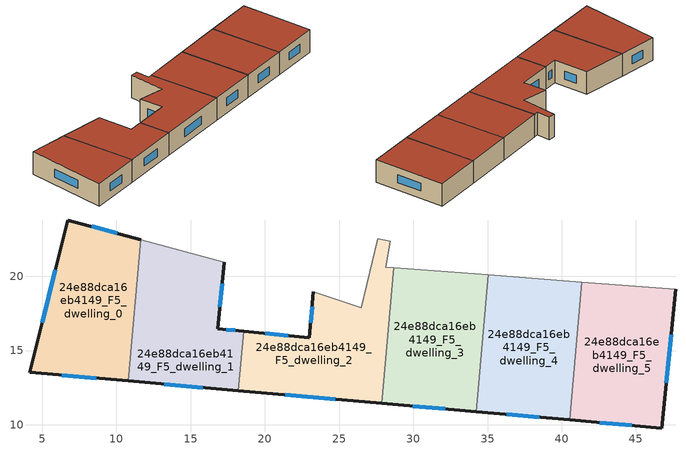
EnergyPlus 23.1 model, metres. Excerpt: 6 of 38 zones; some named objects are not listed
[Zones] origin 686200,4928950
24e88dca16eb4149_F5_dwelling_0
 floor to 24e88dca16eb4149_F4_dwelling_0 (EU_floor_Construction): 11.64,22.48 10.8,12.95 4.16,13.54 6.73,23.8 z15
 wall outside (EU_wall_Construction): 11.64,22.48 6.73,23.8 4.16,13.54 10.8,12.95 z15:18
 wall to 24e88dca16eb4149_F5_dwelling_1 (EU_wall_Construction): 10.8,12.95 11.64,22.48 z15:18
 window (EU_Window_Construction): 6.32,13.35 8.64,13.14 / 5.9,20.46 5,16.87 / 10.04,22.91 8.33,23.37 z15.98:17.02
 roof outside (EU_roof_Construction): 10.8,12.95 11.64,22.48 6.73,23.8 4.16,13.54 z18
24e88dca16eb4149_F5_dwelling_1
 floor to 24e88dca16eb4149_F4_dwelling_1 (EU_floor_Construction): 17.26,20.97 16.81,16.48 18.57,16.3 18.22,12.3 10.8,12.95 11.64,22.48 z15
 wall outside (EU_wall_Construction): 18.57,16.3 16.81,16.48 17.26,20.97 / 10.8,12.95 18.22,12.3 z15:18
 wall to 24e88dca16eb4149_F5_dwelling_2 (EU_wall_Construction): 18.22,12.3 18.57,16.3 z15:18
 wall adiabatic (EU_wall_Construction): 17.26,20.97 11.64,22.48 z15:18
 window (EU_Window_Construction): 16.96,17.94 17.11,19.51 / 18,16.36 17.38,16.42 / 13.21,12.74 15.81,12.51 z15.98:17.02
 roof outside (EU_roof_Construction): 18.22,12.3 18.57,16.3 16.81,16.48 17.26,20.97 11.64,22.48 10.8,12.95 z18
24e88dca16eb4149_F5_dwelling_2
 floor to 24e88dca16eb4149_F4_dwelling_2 (EU_floor_Construction): 28.43,22.38 28.14,20.63 28.69,20.59 27.88,11.45 18.22,12.3 18.57,16.3 23,15.87 23.27,18.96 26.51,17.88 27.59,22.53 z15
 wall outside (EU_wall_Construction): 18.22,12.3 27.88,11.45 / 23.27,18.96 23,15.87 18.57,16.3 z15:18
 wall to 24e88dca16eb4149_F5_dwelling_3 (EU_wall_Construction): 27.88,11.45 28.69,20.59 z15:18
 wall adiabatic (EU_wall_Construction): 28.69,20.59 28.14,20.63 28.43,22.38 27.59,22.53 26.51,17.88 23.27,18.96 z15:18
 window (EU_Window_Construction): 21.36,12.02 24.74,11.72 / 21.56,16.01 20.01,16.16 / 23.18,17.95 23.09,16.87 z15.98:17.02
 roof outside (EU_roof_Construction): 27.88,11.45 28.69,20.59 28.14,20.63 28.43,22.38 27.59,22.53 26.51,17.88 23.27,18.96 23,15.87 18.57,16.3 18.22,12.3 z18
24e88dca16eb4149_F5_dwelling_3
 floor to 24e88dca16eb4149_F4_dwelling_3 (EU_floor_Construction): 35.05,20.09 34.23,10.89 27.88,11.45 28.69,20.59 z15
 wall outside (EU_wall_Construction): 27.88,11.45 34.23,10.89 z15:18
 wall adiabatic (EU_wall_Construction): 35.05,20.09 28.69,20.59 z15:18
 wall to 24e88dca16eb4149_F5_dwelling_4 (EU_wall_Construction): 34.23,10.89 35.05,20.09 z15:18
 window (EU_Window_Construction): 29.95,11.26 32.17,11.07 z15.98:17.02
 roof outside (EU_roof_Construction): 34.23,10.89 35.05,20.09 28.69,20.59 27.88,11.45 z18
24e88dca16eb4149_F5_dwelling_4
 floor to 24e88dca16eb4149_F4_dwelling_4 (EU_floor_Construction): 41.36,19.6 40.54,10.33 34.23,10.89 35.05,20.09 z15
 wall outside (EU_wall_Construction): 34.23,10.89 40.54,10.33 z15:18
 wall adiabatic (EU_wall_Construction): 41.36,19.6 35.05,20.09 z15:18
 wall to 24e88dca16eb4149_F5_dwelling_5 (EU_wall_Construction): 40.54,10.33 41.36,19.6 z15:18
 window (EU_Window_Construction): 36.29,10.71 38.49,10.51 z15.98:17.02
 roof outside (EU_roof_Construction): 40.54,10.33 41.36,19.6 35.05,20.09 34.23,10.89 z18
24e88dca16eb4149_F5_dwelling_5
 floor to 24e88dca16eb4149_F4_dwelling_5 (EU_floor_Construction): 47.68,19.12 46.75,9.79 40.54,10.33 41.36,19.6 z15
 wall outside (EU_wall_Construction): 40.54,10.33 46.75,9.79 47.68,19.12 z15:18
 wall adiabatic (EU_wall_Construction): 47.68,19.12 41.36,19.6 z15:18
 window (EU_Window_Construction): 47.05,12.82 47.38,16.08 / 42.56,10.15 44.73,9.96 z15.98:17.02
 roof outside (EU_roof_Construction): 46.75,9.79 47.68,19.12 41.36,19.6 40.54,10.33 z18
[Building]
EU S2 Campaign: North Axis=0; Terrain=City; Solar Distribution=FullExterior
[Site:Location]
Bologna: Latitude=44.5; Longitude=11.25; Time Zone=1; Elevation=37
[SizingPeriod:WeatherFileDays]
AnnualSizingPeriod: Begin Month=1; Begin Day of Month=1; End Month=12; End Day of Month=31; Day of Week for Start Day=Monday; Use Weather File Daylight Saving Period=No; Use Weather File Rain and Snow Indicators=No
[MATERIAL]
EU_InternalMass_Material: Roughness=MediumRough; Thickness=0.1; Conductivity=1; Density=1800; Specific Heat=900; Thermal Absorptance=0.9; Solar Absorptance=0.7; Visible Absorptance=0.7
[MATERIAL:NOMASS] Roughness=MediumRough; Thermal Absorptance=0.9; Solar Absorptance=0.7; Visible Absorptance=0.7
Name | Thermal Resistance
EU_wall_NoMass | 0.905828
EU_roof_NoMass | 0.37593
EU_floor_NoMass | 0.67114
[WINDOWMATERIAL:SIMPLEGLAZINGSYSTEM]
EU_Window_SimpleGlazing: UFactor=4.52486; Solar Heat Gain Coefficient=0.85; Visible Transmittance=0.85
[CONSTRUCTION]
EU_wall_Construction: EU_wall_NoMass
EU_roof_Construction: EU_roof_NoMass
EU_floor_Construction: EU_floor_NoMass
EU_Window_Construction: EU_Window_SimpleGlazing
EU_InternalMass_Construction: EU_InternalMass_Material
[ZONE] Type=1; Multiplier=1; Ceiling Height=autocalculate; Floor Area=autocalculate; Part of Total Floor Area=Yes
Name | Volume
24e88dca16eb4149_F5_dwelling_0 | 176.191
24e88dca16eb4149_F5_dwelling_1 | 176.178
24e88dca16eb4149_F5_dwelling_2 | 176.17
24e88dca16eb4149_F5_dwelling_3 | 176.177
24e88dca16eb4149_F5_dwelling_4; 24e88dca16eb4149_F5_dwelling_5 | 176.183
[INTERNALMASS] Construction=EU_InternalMass_Construction
Name | Zone or ZoneList | Surface Area
24e88dca16eb4149_F5_dwelling_0_EU_InternalMass | 24e88dca16eb4149_F5_dwelling_0 | 58.73
24e88dca16eb4149_F5_dwelling_1_EU_InternalMass | 24e88dca16eb4149_F5_dwelling_1 | 58.7261
24e88dca16eb4149_F5_dwelling_2_EU_InternalMass | 24e88dca16eb4149_F5_dwelling_2 | 58.7234
24e88dca16eb4149_F5_dwelling_3_EU_InternalMass | 24e88dca16eb4149_F5_dwelling_3 | 58.7258
24e88dca16eb4149_F5_dwelling_4_EU_InternalMass | 24e88dca16eb4149_F5_dwelling_4 | 58.7274
24e88dca16eb4149_F5_dwelling_5_EU_InternalMass | 24e88dca16eb4149_F5_dwelling_5 | 58.7279
[OTHEREQUIPMENT] Fuel Type=Electricity; Design Level Calculation Method=Watts/Area; Power per Zone Floor Area=1; Fraction Latent=0; Fraction Radiant=0; Fraction Lost=0; Carbon Dioxide Generation Rate=0; EndUse Subcategory=EU_Step8_InternalGains
Name | Zone or ZoneList or Space or SpaceList | Schedule
EU_Step8_InternalGain_24e88dca16eb4149_F5_dwelling_0_f000 | 24e88dca16eb4149_F5_dwelling_0 | EU_Step8_GainSchedule_24e88dca16eb4149_F5_dwelling_0_f000
EU_Step8_InternalGain_24e88dca16eb4149_F5_dwelling_1_f000 | 24e88dca16eb4149_F5_dwelling_1 | EU_Step8_GainSchedule_24e88dca16eb4149_F5_dwelling_1_f000
EU_Step8_InternalGain_24e88dca16eb4149_F5_dwelling_2_f000 | 24e88dca16eb4149_F5_dwelling_2 | EU_Step8_GainSchedule_24e88dca16eb4149_F5_dwelling_2_f000
EU_Step8_InternalGain_24e88dca16eb4149_F5_dwelling_3_f000 | 24e88dca16eb4149_F5_dwelling_3 | EU_Step8_GainSchedule_24e88dca16eb4149_F5_dwelling_3_f000
EU_Step8_InternalGain_24e88dca16eb4149_F5_dwelling_4_f000 | 24e88dca16eb4149_F5_dwelling_4 | EU_Step8_GainSchedule_24e88dca16eb4149_F5_dwelling_4_f000
EU_Step8_InternalGain_24e88dca16eb4149_F5_dwelling_5_f000 | 24e88dca16eb4149_F5_dwelling_5 | EU_Step8_GainSchedule_24e88dca16eb4149_F5_dwelling_5_f000
[ZONEVENTILATION:DESIGNFLOWRATE] Schedule=EU_AlwaysOn; Design Flow Rate Calculation Method=AirChanges/Hour; Air Changes per Hour=0.73129; Ventilation Type=Natural; Fan Pressure Rise=0; Fan Total Efficiency=1; Constant Term Coefficient=1; Temperature Term Coefficient=0; Velocity Term Coefficient=0; Velocity Squared Term Coefficient=0; Minimum Indoor Temperature=-100; Maximum Indoor Temperature=100; Delta Temperature=-100; Minimum Outdoor Temperature=-100; Maximum Outdoor Temperature=100; Maximum Wind Speed=40
Name | Zone or ZoneList or Space or SpaceList
EU_ConstantAir_24e88dca16eb4149_F5_dwelling_0 | 24e88dca16eb4149_F5_dwelling_0
EU_ConstantAir_24e88dca16eb4149_F5_dwelling_1 | 24e88dca16eb4149_F5_dwelling_1
EU_ConstantAir_24e88dca16eb4149_F5_dwelling_2 | 24e88dca16eb4149_F5_dwelling_2
EU_ConstantAir_24e88dca16eb4149_F5_dwelling_3 | 24e88dca16eb4149_F5_dwelling_3
EU_ConstantAir_24e88dca16eb4149_F5_dwelling_4 | 24e88dca16eb4149_F5_dwelling_4
EU_ConstantAir_24e88dca16eb4149_F5_dwelling_5 | 24e88dca16eb4149_F5_dwelling_5
[HVACTEMPLATE:ZONE:IDEALLOADSAIRSYSTEM] System Availability Schedule=EU_AlwaysOn; Maximum Heating Supply Air Temperature=50; Minimum Cooling Supply Air Temperature=13; Maximum Heating Supply Air Humidity Ratio=0.0156; Minimum Cooling Supply Air Humidity Ratio=0.0077; Heating Limit=NoLimit; Cooling Limit=NoLimit; Heating Availability Schedule=EU_AlwaysOn; Cooling Availability Schedule=EU_CoolingOff; Dehumidification Control Type=ConstantSensibleHeatRatio; Cooling Sensible Heat Ratio=0.7; Dehumidification Setpoint=60; Humidification Control Type=None; Humidification Setpoint=30; Outdoor Air Method=None; Outdoor Air Flow Rate per Person=0.00944; Outdoor Air Flow Rate per Zone Floor Area=0; Outdoor Air Flow Rate per Zone=0; Demand Controlled Ventilation Type=None; Outdoor Air Economizer Type=NoEconomizer; Heat Recovery Type=None; Sensible Heat Recovery Effectiveness=0.7; Latent Heat Recovery Effectiveness=0.65
Name | Template Thermostat
24e88dca16eb4149_F5_dwelling_0 | EU_HeatOnly_24e88dca16eb4149_F5_dwelling_0
24e88dca16eb4149_F5_dwelling_1 | EU_HeatOnly_24e88dca16eb4149_F5_dwelling_1
24e88dca16eb4149_F5_dwelling_2 | EU_HeatOnly_24e88dca16eb4149_F5_dwelling_2
24e88dca16eb4149_F5_dwelling_3 | EU_HeatOnly_24e88dca16eb4149_F5_dwelling_3
24e88dca16eb4149_F5_dwelling_4 | EU_HeatOnly_24e88dca16eb4149_F5_dwelling_4
24e88dca16eb4149_F5_dwelling_5 | EU_HeatOnly_24e88dca16eb4149_F5_dwelling_5
[SIZING:ZONE] Zone Cooling Design Supply Air Temperature Input Method=SupplyAirTemperature; Zone Cooling Design Supply Air Temperature=13; Zone Heating Design Supply Air Temperature Input Method=SupplyAirTemperature; Zone Heating Design Supply Air Temperature=50; Zone Cooling Design Supply Air Humidity Ratio=0.008; Zone Heating Design Supply Air Humidity Ratio=0.008; Cooling Design Air Flow Method=DesignDay; Cooling Design Air Flow Rate=0; Cooling Minimum Air Flow per Zone Floor Area=0.000762; Cooling Minimum Air Flow=0; Cooling Minimum Air Flow Fraction=0.2; Heating Design Air Flow Method=DesignDay; Heating Design Air Flow Rate=0; Heating Maximum Air Flow per Zone Floor Area=0.002032; Heating Maximum Air Flow=0.141576; Heating Maximum Air Flow Fraction=0.3; Account for Dedicated Outdoor Air System=No; Dedicated Outdoor Air System Control Strategy=NeutralSupplyAir; Dedicated Outdoor Air Low Setpoint Temperature for Design=autosize; Dedicated Outdoor Air High Setpoint Temperature for Design=autosize; Zone Load Sizing Method=Sensible Load Only No Latent Load; Zone Latent Cooling Design Supply Air Humidity Ratio Input Method=HumidityRatioDifference; Zone Cooling Design Supply Air Humidity Ratio Difference=0.005; Zone Latent Heating Design Supply Air Humidity Ratio Input Method=HumidityRatioDifference; Zone Humidification Design Supply Air Humidity Ratio Difference=0.005
24e88dca16eb4149_F5_dwelling_0; 24e88dca16eb4149_F5_dwelling_1; 24e88dca16eb4149_F5_dwelling_2; 24e88dca16eb4149_F5_dwelling_3; 24e88dca16eb4149_F5_dwelling_4; 24e88dca16eb4149_F5_dwelling_5
[SCHEDULE:CONSTANT]
Name | Hourly Value
EU_AlwaysOn | 1
EU_CoolingOff | 0
[SCHEDULE:FILE] Column Number=1; Rows to Skip at Top=0; Number of Hours of Data=8760; Column Separator=Comma; Interpolate to Timestep=No; Minutes per Item=60; Adjust Schedule for Daylight Savings=Yes
Name | File
EU_Step8_GainSchedule_24e88dca16eb4149_F5_dwelling_0_f000 | ../../schedules/24e88dca16eb4149/24e88dca16eb4149_F5_dwelling_0_f000_gain.csv
EU_Step8_GainSchedule_24e88dca16eb4149_F5_dwelling_1_f000 | ../../schedules/24e88dca16eb4149/24e88dca16eb4149_F5_dwelling_1_f000_gain.csv
EU_Step8_GainSchedule_24e88dca16eb4149_F5_dwelling_2_f000 | ../../schedules/24e88dca16eb4149/24e88dca16eb4149_F5_dwelling_2_f000_gain.csv
EU_Step8_GainSchedule_24e88dca16eb4149_F5_dwelling_3_f000 | ../../schedules/24e88dca16eb4149/24e88dca16eb4149_F5_dwelling_3_f000_gain.csv
EU_Step8_GainSchedule_24e88dca16eb4149_F5_dwelling_4_f000 | ../../schedules/24e88dca16eb4149/24e88dca16eb4149_F5_dwelling_4_f000_gain.csv
EU_Step8_GainSchedule_24e88dca16eb4149_F5_dwelling_5_f000 | ../../schedules/24e88dca16eb4149/24e88dca16eb4149_F5_dwelling_5_f000_gain.csv
